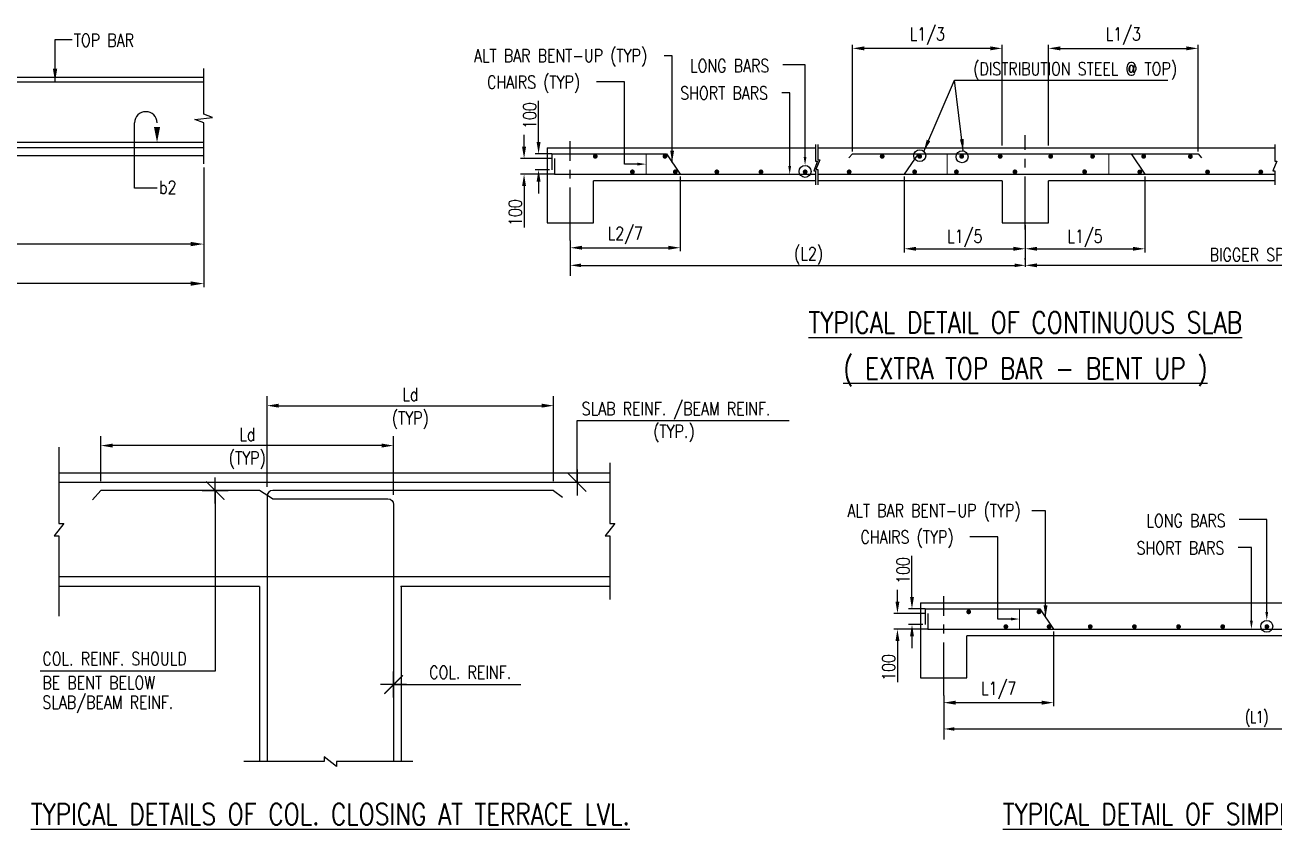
# Model space of a CAD drawing. Extents: x 455722 to 1142355, y -625363 to -272741.
# Drawn here: x 559522 to 585997, y -305843 to -288814 of the extents above; entities that cross this region are included whole.
import ezdxf
from ezdxf.enums import TextEntityAlignment as Align

# ---------------------------------------------------------------- set-up
doc = ezdxf.new("R2010")
doc.units = 0
doc.header["$LTSCALE"] = 500
doc.header["$MEASUREMENT"] = 0
doc.linetypes.add('CENTER2', pattern=[1.125, 0.75, -0.125, 0.125, -0.125])
doc.layers.get('DEFPOINTS').update_dxf_attribs({"color": 4})
for name, color, linetype in [('BRAKE LINE', 8, 'Continuous'), ('CENTERLINE', 8, 'CENTER2'), ('DIM', 5, 'Continuous'), ('dimention', 7, 'Continuous'), ('hat', 8, 'Continuous'), ('other', 5, 'Continuous'), ('S-CONCRET LINE', 4, 'Continuous'), ('S-REINFORCEMENT', 6, 'Continuous'), ('S-SCHEDULE', 2, 'Continuous'), ('S-TEXT-1', 4, 'Continuous'), ('S-TITLE', 6, 'Continuous'), ('TXT', 4, 'Continuous')]:
    doc.layers.add(name, color=color, linetype=linetype)
doc.layers.add('LINE', color=253, linetype='Continuous', lineweight=18)
doc.styles.add('ROMANS', font='r.shx', dxfattribs={"width": 0.8, "height": 275, "bigfont": 'bigfont.shx'})
doc.styles.add('ROMENT', font='r.shx', dxfattribs={"bigfont": 'bigfont.shx'})
doc.dimstyles.new('5', dxfattribs={"dimtxt": 250, "dimasz": 250, "dimexe": 60, "dimexo": 60, "dimgap": 150, "dimtad": 1, "dimdec": 0, "dimlfac": 0.2, "dimzin": 0, "dimdsep": 46, "dimtxsty": 'ROMANS', "dimcen": -250, "dimclrd": 5, "dimclre": 5, "dimclrt": 4, "dimadec": 0, "dimazin": 0, "dimtfac": 1, "dimtdec": 0, "dimtix": 1, "dimtofl": 0, "dimtmove": 2, "dimatfit": 3, "dimfxl": 0, "dimtolj": 1, "dimtzin": 0, "dimarcsym": 0})
doc.dimstyles.new('Copy of INT2TIMES', dxfattribs={"dimtxt": 300, "dimasz": 275, "dimexe": 75, "dimexo": 75, "dimgap": 40, "dimtad": 1, "dimdec": 0, "dimlfac": 0.5, "dimrnd": 5, "dimzin": 0, "dimdsep": 46, "dimtxsty": 'ROMANS', "dimcen": -1, "dimclrd": 5, "dimclre": 5, "dimclrt": 4, "dimadec": 0, "dimazin": 0, "dimtfac": 1, "dimtdec": 0, "dimtix": 1, "dimtofl": 0, "dimtmove": 2, "dimatfit": 3, "dimfxl": 0, "dimtolj": 1, "dimtzin": 0, "dimarcsym": 0})
doc.dimstyles.new('Copy(2) of Standard', dxfattribs={"dimtxt": 300, "dimasz": 250, "dimexe": 75, "dimexo": 50, "dimgap": 50, "dimtad": 1, "dimdec": 0, "dimrnd": 5, "dimzin": 0, "dimdsep": 46, "dimtxsty": 'ROMANS', "dimcen": 0, "dimclrd": 5, "dimclre": 5, "dimclrt": 4, "dimadec": 0, "dimazin": 0, "dimtfac": 1, "dimtdec": 0, "dimtofl": 0, "dimtmove": 0, "dimatfit": 3, "dimfxl": 0, "dimtolj": 1, "dimtzin": 0, "dimarcsym": 0})
doc.dimstyles.new('dim25', dxfattribs={"dimtxt": 250, "dimasz": 250, "dimexe": 200, "dimexo": 200, "dimgap": 100, "dimtad": 1, "dimdec": 0, "dimlfac": 0.25, "dimzin": 0, "dimdsep": 46, "dimtxsty": 'ROMANS', "dimcen": 0, "dimclrd": 5, "dimclre": 5, "dimclrt": 4, "dimadec": 0, "dimazin": 0, "dimtfac": 1, "dimtdec": 0, "dimtix": 1, "dimtofl": 0, "dimtmove": 2, "dimatfit": 3, "dimfxl": 0, "dimtolj": 1, "dimtzin": 0, "dimlwd": -1, "dimlwe": -1, "dimarcsym": 0})
doc.dimstyles.new('INT$7', dxfattribs={"dimtxt": 9, "dimasz": 8, "dimexe": 8, "dimexo": 3, "dimgap": 2, "dimtad": 1, "dimdec": 0, "dimzin": 0, "dimdsep": 46, "dimtxsty": 'ROMANS', "dimblk": 'DIMTICK', "dimcen": -0.25, "dimclrd": 5, "dimclre": 5, "dimclrt": 4, "dimadec": 0, "dimazin": 0, "dimtfac": 1, "dimtdec": 0, "dimtix": 1, "dimtofl": 0, "dimtmove": 2, "dimatfit": 3, "dimldrblk": 'DIMTICK', "dimfxl": 0, "dimtolj": 1, "dimtzin": 0, "dimarcsym": 0})
doc.dimstyles.new('INT1', dxfattribs={"dimtxt": 250, "dimasz": 250, "dimexe": 150, "dimexo": 60, "dimgap": 75, "dimtad": 1, "dimdec": 0, "dimzin": 0, "dimdsep": 46, "dimtxsty": 'ROMANS', "dimcen": -250, "dimclrd": 5, "dimclre": 5, "dimclrt": 4, "dimadec": 0, "dimazin": 0, "dimtfac": 1, "dimtdec": 0, "dimtix": 1, "dimtofl": 0, "dimtmove": 2, "dimatfit": 3, "dimfxl": 0, "dimtolj": 1, "dimtzin": 0, "dimarcsym": 0})

# ---------------------------------------------------------------- blocks, each defined once
blk = doc.blocks.new('*D22')
at = {"layer": 'DEFPOINTS', "color": 0, "ltscale": 2, "transparency": 16777216}
for p in [(553437, -291575), (563308, -291757), (553437, -293454)]:
    blk.add_point(p, dxfattribs=at)
at = {"layer": 'DIM', "color": 5, "lineweight": -2, "ltscale": 2, "transparency": 16777216}
for p, q in [((553437, -291650), (553437, -293529)), ((563308, -291832), (563308, -293529)), ((563033, -293454), (553712, -293454))]:
    blk.add_line(p, q, dxfattribs=at)
at = {"layer": 'DIM', "color": 5, "ltscale": 2, "transparency": 16777216}
for points in [[(553712, -293408), (553712, -293499), (553437, -293454)], [(563033, -293408), (563033, -293499), (563308, -293454)]]:
    blk.add_solid(points, dxfattribs=at)
at = {"layer": 'DIM', "color": 4, "ltscale": 2, "transparency": 16777216, "insert": (558373, -293276), "char_height": 275, "attachment_point": 5, "style": 'ROMANS'}
blk.add_mtext('\\A1;STIRRUPS', dxfattribs=at)
blk = doc.blocks.new('*D23')
at = {"layer": 'DEFPOINTS', "color": 0, "ltscale": 2, "transparency": 16777216}
for p in [(563308, -291757), (552884, -293454), (552884, -294291)]:
    blk.add_point(p, dxfattribs=at)
at = {"layer": 'DIM', "color": 5, "lineweight": -2, "ltscale": 2, "transparency": 16777216}
for p, q in [((563308, -291832), (563308, -294366)), ((552884, -293529), (552884, -294366)), ((563033, -294291), (553159, -294291))]:
    blk.add_line(p, q, dxfattribs=at)
at = {"layer": 'DIM', "color": 5, "ltscale": 2, "transparency": 16777216}
for points in [[(553159, -294245), (553159, -294337), (552884, -294291)], [(563033, -294245), (563033, -294337), (563308, -294291)]]:
    blk.add_solid(points, dxfattribs=at)
at = {"layer": 'DIM', "color": 4, "ltscale": 2, "transparency": 16777216, "insert": (558096, -294114), "char_height": 275, "attachment_point": 5, "style": 'ROMANS'}
blk.add_mtext('\\A1;L3', dxfattribs=at)
blk = doc.blocks.new('*D52')
at = {"layer": 'DEFPOINTS', "color": 0, "transparency": 16777216}
for p in [(590417, -293343), (580708, -293934), (590417, -293904)]:
    blk.add_point(p, dxfattribs=at)
at = {"layer": 'DIM', "color": 5, "lineweight": -2, "transparency": 16777216}
for p, q in [((590417, -293493), (590417, -294054)), ((580708, -293784), (580708, -293754)), ((580958, -293904), (590167, -293904))]:
    blk.add_line(p, q, dxfattribs=at)
at = {"layer": 'DIM', "color": 5, "transparency": 16777216}
for points in [[(580958, -293863), (580958, -293946), (580708, -293904)], [(590167, -293863), (590167, -293946), (590417, -293904)]]:
    blk.add_solid(points, dxfattribs=at)
blk = doc.blocks.new('*D53')
at = {"layer": 'DEFPOINTS', "color": 0, "linetype": 'ByBlock', "transparency": 16777216}
for p in [(584367, -289309), (581199, -291416), (584367, -291545)]:
    blk.add_point(p, dxfattribs=at)
at = {"layer": 'TXT', "color": 5, "linetype": 'ByBlock', "lineweight": -2, "transparency": 16777216}
for p, q in [((581199, -291366), (581199, -289234)), ((584367, -291495), (584367, -289234))]:
    blk.add_line(p, q, dxfattribs=at)
at = {"layer": 'TXT', "color": 5, "lineweight": -2, "transparency": 16777216}
blk.add_line((581449, -289309), (584117, -289309), dxfattribs=at)
at = {"layer": 'TXT', "color": 5, "linetype": 'ByBlock', "transparency": 16777216}
for points in [[(581449, -289267), (581449, -289351), (581199, -289309)], [(584117, -289267), (584117, -289351), (584367, -289309)]]:
    blk.add_solid(points, dxfattribs=at)
at = {"layer": 'TXT', "color": 4, "linetype": 'ByBlock', "transparency": 16777216, "insert": (582783, -289049), "char_height": 275, "attachment_point": 5, "style": 'ROMANS'}
blk.add_mtext('\\A1;L1/3', dxfattribs=at)
blk = doc.blocks.new('*D54')
at = {"layer": 'DEFPOINTS', "color": 0, "transparency": 16777216}
for p in [(583240, -291976), (580708, -293006), (583240, -293554)]:
    blk.add_point(p, dxfattribs=at)
at = {"layer": 'DIM', "color": 5, "lineweight": -2, "transparency": 16777216}
for p, q in [((583240, -292026), (583240, -293629)), ((580708, -293056), (580708, -293629)), ((580958, -293554), (582990, -293554))]:
    blk.add_line(p, q, dxfattribs=at)
at = {"layer": 'DIM', "color": 5, "transparency": 16777216}
for points in [[(580958, -293512), (580958, -293595), (580708, -293554)], [(582990, -293512), (582990, -293595), (583240, -293554)]]:
    blk.add_solid(points, dxfattribs=at)
at = {"layer": 'DIM', "color": 4, "transparency": 16777216, "insert": (581974, -293334), "char_height": 275, "attachment_point": 5, "style": 'ROMANS'}
blk.add_mtext('\\A1;L1/5', dxfattribs=at)
blk = doc.blocks.new('*D55')
at = {"layer": 'DEFPOINTS', "color": 0, "transparency": 16777216}
for p in [(578145, -291976), (580708, -293006), (580708, -293554)]:
    blk.add_point(p, dxfattribs=at)
at = {"layer": 'DIM', "color": 5, "lineweight": -2, "transparency": 16777216}
for p, q in [((578145, -292026), (578145, -293629)), ((580708, -293056), (580708, -293629)), ((578395, -293554), (580458, -293554))]:
    blk.add_line(p, q, dxfattribs=at)
at = {"layer": 'DIM', "color": 5, "transparency": 16777216}
for points in [[(578395, -293512), (578395, -293595), (578145, -293554)], [(580458, -293512), (580458, -293595), (580708, -293554)]]:
    blk.add_solid(points, dxfattribs=at)
at = {"layer": 'DIM', "color": 4, "transparency": 16777216, "insert": (579426, -293334), "char_height": 275, "attachment_point": 5, "style": 'ROMANS'}
blk.add_mtext('\\A1;L1/5', dxfattribs=at)
blk = doc.blocks.new('*D56')
at = {"layer": 'DEFPOINTS', "color": 0, "transparency": 16777216}
for p in [(573399, -291976), (571072, -293376), (573399, -293532)]:
    blk.add_point(p, dxfattribs=at)
at = {"layer": 'DIM', "color": 5, "lineweight": -2, "transparency": 16777216}
for p, q in [((573399, -292026), (573399, -293607)), ((571072, -293426), (571072, -293607)), ((571322, -293532), (573149, -293532))]:
    blk.add_line(p, q, dxfattribs=at)
at = {"layer": 'DIM', "color": 5, "transparency": 16777216}
for points in [[(571322, -293490), (571322, -293573), (571072, -293532)], [(573149, -293490), (573149, -293573), (573399, -293532)]]:
    blk.add_solid(points, dxfattribs=at)
at = {"layer": 'DIM', "color": 4, "transparency": 16777216, "insert": (572235, -293272), "char_height": 275, "attachment_point": 5, "style": 'ROMANS'}
blk.add_mtext('\\A1;L2/7', dxfattribs=at)
blk = doc.blocks.new('*D57')
at = {"layer": 'DEFPOINTS', "color": 0, "linetype": 'ByBlock', "transparency": 16777216}
for p in [(577048, -289309), (580216, -291416), (577048, -291545)]:
    blk.add_point(p, dxfattribs=at)
at = {"layer": 'TXT', "color": 5, "linetype": 'ByBlock', "lineweight": -2, "transparency": 16777216}
for p, q in [((577048, -291495), (577048, -289234)), ((580216, -291366), (580216, -289234))]:
    blk.add_line(p, q, dxfattribs=at)
at = {"layer": 'TXT', "color": 5, "lineweight": -2, "transparency": 16777216}
blk.add_line((579966, -289309), (577298, -289309), dxfattribs=at)
at = {"layer": 'TXT', "color": 5, "linetype": 'ByBlock', "transparency": 16777216}
for points in [[(577298, -289267), (577298, -289351), (577048, -289309)], [(579966, -289267), (579966, -289351), (580216, -289309)]]:
    blk.add_solid(points, dxfattribs=at)
at = {"layer": 'TXT', "color": 4, "linetype": 'ByBlock', "transparency": 16777216, "insert": (578632, -289049), "char_height": 275, "attachment_point": 5, "style": 'ROMANS'}
blk.add_mtext('\\A1;L1/3', dxfattribs=at)
blk = doc.blocks.new('*D61')
at = {"layer": 'DEFPOINTS', "color": 0, "linetype": 'ByBlock', "transparency": 16777216}
for p in [(570400, -291545), (570727, -291545), (570682, -291880)]:
    blk.add_point(p, dxfattribs=at)
at = {"layer": 'TXT', "color": 5, "linetype": 'ByBlock', "lineweight": -2, "transparency": 16777216}
for p, q in [((570400, -291295), (570400, -290421)), ((570677, -291545), (570325, -291545)), ((570632, -291880), (570325, -291880)), ((570400, -292130), (570400, -292380))]:
    blk.add_line(p, q, dxfattribs=at)
at = {"layer": 'TXT', "color": 5, "linetype": 'ByBlock', "transparency": 16777216}
for points in [[(570358, -291295), (570441, -291295), (570400, -291545)], [(570358, -292130), (570441, -292130), (570400, -291880)]]:
    blk.add_solid(points, dxfattribs=at)
at = {"layer": 'TXT', "color": 4, "linetype": 'ByBlock', "transparency": 16777216, "insert": (570212, -290733), "char_height": 275, "attachment_point": 5, "rotation": 90, "style": 'ROMANS'}
blk.add_mtext('\\A1;100', dxfattribs=at)
blk = doc.blocks.new('*D62')
at = {"layer": 'DEFPOINTS', "color": 0, "transparency": 16777216}
for p in [(570734, -291641), (570092, -291976), (570779, -291976)]:
    blk.add_point(p, dxfattribs=at)
at = {"layer": 'DIM', "color": 5, "lineweight": -2, "transparency": 16777216}
for p, q in [((570092, -291391), (570092, -291141)), ((570684, -291641), (570017, -291641)), ((570729, -291976), (570017, -291976)), ((570092, -292226), (570092, -293100))]:
    blk.add_line(p, q, dxfattribs=at)
at = {"layer": 'DIM', "color": 5, "transparency": 16777216}
for points in [[(570050, -291391), (570134, -291391), (570092, -291641)], [(570050, -292226), (570134, -292226), (570092, -291976)]]:
    blk.add_solid(points, dxfattribs=at)
at = {"layer": 'DIM', "color": 4, "transparency": 16777216, "insert": (569904, -292788), "char_height": 275, "attachment_point": 5, "rotation": 90, "style": 'ROMANS'}
blk.add_mtext('\\A1;100', dxfattribs=at)
blk = doc.blocks.new('*D63')
at = {"layer": 'DEFPOINTS', "color": 0, "transparency": 16777216}
for p in [(581307, -301611), (578980, -303011), (581307, -303167)]:
    blk.add_point(p, dxfattribs=at)
at = {"layer": 'DIM', "color": 5, "lineweight": -2, "transparency": 16777216}
for p, q in [((581307, -301661), (581307, -303242)), ((578980, -303061), (578980, -303242)), ((579230, -303167), (581057, -303167))]:
    blk.add_line(p, q, dxfattribs=at)
at = {"layer": 'DIM', "color": 5, "transparency": 16777216}
for points in [[(579230, -303125), (579230, -303209), (578980, -303167)], [(581057, -303125), (581057, -303209), (581307, -303167)]]:
    blk.add_solid(points, dxfattribs=at)
at = {"layer": 'DIM', "color": 4, "transparency": 16777216, "insert": (580144, -302908), "char_height": 275, "attachment_point": 5, "style": 'ROMANS'}
blk.add_mtext('\\A1;L1/7', dxfattribs=at)
blk = doc.blocks.new('*D64')
at = {"layer": 'DEFPOINTS', "color": 0, "transparency": 16777216}
for p in [(578308, -301180), (578636, -301180), (578591, -301515)]:
    blk.add_point(p, dxfattribs=at)
at = {"layer": 'DIM', "color": 5, "lineweight": -2, "transparency": 16777216}
for p, q in [((578308, -300930), (578308, -300056)), ((578586, -301180), (578233, -301180)), ((578541, -301515), (578233, -301515)), ((578308, -301765), (578308, -302015))]:
    blk.add_line(p, q, dxfattribs=at)
at = {"layer": 'DIM', "color": 5, "transparency": 16777216}
for points in [[(578267, -300930), (578350, -300930), (578308, -301180)], [(578267, -301765), (578350, -301765), (578308, -301515)]]:
    blk.add_solid(points, dxfattribs=at)
at = {"layer": 'DIM', "color": 4, "transparency": 16777216, "insert": (578121, -300368), "char_height": 275, "attachment_point": 5, "rotation": 90, "style": 'ROMANS'}
blk.add_mtext('\\A1;100', dxfattribs=at)
blk = doc.blocks.new('*D65')
at = {"layer": 'DEFPOINTS', "color": 0, "transparency": 16777216}
for p in [(578643, -301277), (578000, -301611), (578688, -301611)]:
    blk.add_point(p, dxfattribs=at)
at = {"layer": 'DIM', "color": 5, "lineweight": -2, "transparency": 16777216}
for p, q in [((578000, -301027), (578000, -300777)), ((578593, -301277), (577925, -301277)), ((578638, -301611), (577925, -301611)), ((578000, -301861), (578000, -302735))]:
    blk.add_line(p, q, dxfattribs=at)
at = {"layer": 'DIM', "color": 5, "transparency": 16777216}
for points in [[(577959, -301027), (578042, -301027), (578000, -301277)], [(577959, -301861), (578042, -301861), (578000, -301611)]]:
    blk.add_solid(points, dxfattribs=at)
at = {"layer": 'DIM', "color": 4, "transparency": 16777216, "insert": (577813, -302423), "char_height": 275, "attachment_point": 5, "rotation": 90, "style": 'ROMANS'}
blk.add_mtext('\\A1;100', dxfattribs=at)
blk = doc.blocks.new('DIMTICK')
for p, q in [((0, 1), (0, -1)), ((-1, 0), (1, 0))]:
    blk.add_line(p, q)
at = {"color": 2, "const_width": 0.1}
blk.add_lwpolyline([(0.707, 0.707), (-0.707, -0.707)], dxfattribs=at)
blk = doc.blocks.new('*D169')
at = {"layer": 'DEFPOINTS', "color": 0, "transparency": 16777216}
for p in [(561130, -297722), (561130, -298674), (567328, -298967)]:
    blk.add_point(p, dxfattribs=at)
at = {"layer": 'DIM', "color": 5, "transparency": 16777216}
for p, q in [((561130, -298474), (561130, -297522)), ((567328, -298767), (567328, -297522)), ((567078, -297722), (561380, -297722))]:
    blk.add_line(p, q, dxfattribs=at)
for points in [[(561380, -297680), (561380, -297764), (561130, -297722)], [(567078, -297680), (567078, -297764), (567328, -297722)]]:
    blk.add_solid(points, dxfattribs=at)
at = {"layer": 'DIM', "color": 4, "transparency": 16777216, "char_height": 275, "attachment_point": 5, "style": 'ROMANS'}
for s, insert in [('\\A1;Ld', (564229, -297485)), ('\\A1;(TYP)', (564229, -298032))]:
    blk.add_mtext(s, dxfattribs=dict(at, insert=insert))
blk = doc.blocks.new('*D170')
at = {"layer": 'DEFPOINTS', "color": 0, "transparency": 16777216}
for p in [(570717, -296877), (564648, -298794), (570717, -298674)]:
    blk.add_point(p, dxfattribs=at)
at = {"layer": 'DIM', "color": 5, "transparency": 16777216}
for p, q in [((564648, -298594), (564648, -296677)), ((570717, -298474), (570717, -296677)), ((564898, -296877), (570467, -296877))]:
    blk.add_line(p, q, dxfattribs=at)
for points in [[(564898, -296835), (564898, -296918), (564648, -296877)], [(570467, -296835), (570467, -296918), (570717, -296877)]]:
    blk.add_solid(points, dxfattribs=at)
at = {"layer": 'DIM', "color": 4, "transparency": 16777216, "char_height": 275, "attachment_point": 5, "style": 'ROMANS'}
for s, insert in [('\\A1;Ld', (567682, -296639)), ('\\A1;(TYP)', (567682, -297186))]:
    blk.add_mtext(s, dxfattribs=dict(at, insert=insert))

msp = doc.modelspace()

# ---------------------------------------------------------------- linework, layer by layer
at = {"layer": 'BRAKE LINE', "ltscale": 2, "elevation": 0}
for points in [[(563307.719, -291756.69), (563307.719, -290886.747), (563122.068, -290814.512), (563493.371, -290773.236), (563307.719, -290701.001), (563307.719, -289731.725)], [(560240.486, -297757.292), (560240.486, -299373.298), (560346.845, -299373.298), (560142.308, -299635.386), (560240.486, -299635.386), (560240.486, -301338.694)], [(571908.062, -298090.792), (571908.062, -299373.298), (572014.421, -299373.298), (571809.884, -299635.386), (571908.062, -299635.386), (571908.062, -300985.694)], [(567734.984, -304410.281), (566118.978, -304410.281), (566118.978, -304516.64), (565856.89, -304312.103), (565856.89, -304410.281), (564153.582, -304410.281)]]:
    msp.add_lwpolyline(points, dxfattribs=at)
at = {"layer": 'CENTERLINE', "ltscale": 3}
for p, q in [((580707.704, -293146.454), (580707.704, -291149.172)), ((571071.692, -293379.379), (571071.692, -291274.655)), ((578980.317, -303014.764), (578980.317, -300910.04))]:
    msp.add_line(p, q, dxfattribs=at)
at = {"layer": 'DEFPOINTS', "color": 0, "linetype": 'ByBlock'}
msp.add_point((564287.934, -298664.342), dxfattribs=at)
at = {"layer": 'DIM', "color": 5}
for p, q in [((576043.549, -289654.739), (575573.379, -289654.739)), ((572221.044, -290020.816), (571627.941, -290020.816)), ((575718.169, -290247.376), (575550.611, -290247.376)), ((572494.545, -291760.331), (572221.044, -291760.331)), ((585822.727, -299290.124), (585238.514, -299290.124)), ((580129.669, -299656.2), (579536.566, -299656.2)), ((585497.348, -299882.761), (585215.747, -299882.761)), ((580403.171, -301395.716), (580129.669, -301395.716))]:
    msp.add_line(p, q, dxfattribs=at)
at = {"layer": 'DIM'}
for p, q in [((576043.549, -291608.407), (576043.549, -289654.739)), ((572221.044, -291760.331), (572221.044, -290020.816)), ((575718.169, -291795.774), (575718.169, -290247.376)), ((580707.704, -293394.031), (580707.704, -293934.381)), ((571297.619, -293904.296), (580481.776, -293904.296)), ((585822.727, -301243.792), (585822.727, -299290.124)), ((580129.669, -301395.716), (580129.669, -299656.2)), ((585497.348, -301431.159), (585497.348, -299882.761)), ((579206.245, -303724.68), (592135.055, -303724.68))]:
    msp.add_line(p, q, dxfattribs=at)
at = {"layer": 'DIM', "ltscale": 2}
for p, q in [((561843.014, -292270.072), (561843.014, -290887.528)), ((562324.4, -292270.072), (561843.014, -292270.072))]:
    msp.add_line(p, q, dxfattribs=at)
at = {"layer": 'DIM', "ltscale": 2, "elevation": 0, "flags": 128}
msp.add_lwpolyline([(562318.49, -290887.528, 0, 0, 0), (562318.49, -291301.388, 0, 132.3, 0), (562318.49, -290970.858, 132.3, 132.3, 0)], format="xyseb", dxfattribs=at)
at = {"layer": 'DIM', "color": 8}
for points in [[(576265.825, -291343.031), (576265.825, -291696.119), (576306.495, -291696.119), (576226.803, -291901.807), (576265.825, -291901.807), (576265.825, -292199.031)], [(576312.325, -291342.982), (576312.325, -291666.619), (576352.995, -291666.619), (576273.303, -291872.307), (576312.325, -291872.307), (576312.325, -292198.798)], [(585992.825, -291343.031), (585992.825, -291696.119), (586033.495, -291696.119), (585953.803, -291901.807), (585992.825, -291901.807), (585992.825, -292199.031)]]:
    msp.add_lwpolyline(points, dxfattribs=at)
at = {"layer": 'DIM', "ltscale": 2}
msp.add_arc((562080.752, -290887.528), 237.738, 0, 180, dxfattribs=at)
at = {"layer": 'DIM'}
msp.add_solid([(580481.776, -293866.634), (580481.776, -293941.943), (580707.704, -293904.296)], dxfattribs=at)
at = {"layer": 'dimention', "color": 5, "linetype": 'ByBlock'}
for p, q in [((571071.692, -293379.379), (571071.692, -294130.211)), ((578980.317, -303014.764), (578980.317, -303950.596))]:
    msp.add_line(p, q, dxfattribs=at)
at = {"layer": 'dimention', "color": 5}
for points in [[(576013.502, -291608.407), (576073.583, -291608.407), (576043.549, -291788.666)], [(575688.126, -291798.26), (575748.216, -291798.26), (575718.169, -291978.528)], [(585792.68, -301243.792), (585852.761, -301243.792), (585822.727, -301424.051)], [(585467.304, -301431.159), (585527.394, -301431.159), (585497.348, -301611.426)]]:
    msp.add_solid(points, dxfattribs=at)
at = {"layer": 'dimention', "color": 5, "linetype": 'ByBlock'}
for points in [[(571297.619, -293866.634), (571297.619, -293941.943), (571071.692, -293904.296)], [(579206.245, -303687.018), (579206.245, -303762.328), (578980.317, -303724.68)]]:
    msp.add_solid(points, dxfattribs=at)
at = {"layer": 'hat'}
for centre in [(578472.368, -291582.04), (579369.28, -291605.426), (576043.549, -291915.103), (585822.727, -301550.488)]:
    msp.add_circle(centre, 126.431, dxfattribs=at)
at = {"layer": 'LINE'}
for p, q in [((572674.804, -291544.632), (572674.804, -291976.041)), ((579051.827, -291544.632), (579051.827, -291976.041)), ((582477.544, -291544.632), (582477.544, -291976.041)), ((580583.429, -301180.017), (580583.429, -301611.426))]:
    msp.add_line(p, q, dxfattribs=at)
at = {"layer": 'other'}
for points in [[(572494.545, -291730.299), (572494.545, -291790.378), (572674.804, -291760.331)], [(580403.171, -301365.684), (580403.171, -301425.762), (580583.429, -301395.716)]]:
    msp.add_solid(points, dxfattribs=at)
at = {"layer": 'S-CONCRET LINE', "color": 130}
for p, q in [((535933.012, -289920.768), (563307.719, -289920.768)), ((570580.436, -291416.332), (576265.825, -291416.332)), ((570580.436, -291416.332), (570580.436, -293005.976)), ((576312.325, -291416.332), (585992.825, -291416.332)), ((553264.312, -291574.518), (563307.719, -291574.518)), ((571562.939, -293005.976), (571562.939, -292117.647)), ((576265.825, -292117.647), (571562.939, -292117.647)), ((580216.033, -292117.647), (576312.325, -292117.647)), ((580216.033, -292117.647), (580216.033, -293005.976)), ((585992.825, -292117.647), (581198.536, -292117.647)), ((581198.536, -293005.976), (581198.536, -292117.647)), ((570580.436, -293005.976), (571562.939, -293005.976)), ((580216.033, -293005.976), (581198.536, -293005.976)), ((578489.062, -301051.717), (592851.815, -301051.717)), ((578489.062, -301051.717), (578489.062, -302641.36)), ((579471.564, -302641.36), (579471.564, -301753.032)), ((591869.312, -301753.032), (579471.564, -301753.032)), ((578489.062, -302641.36), (579471.564, -302641.36))]:
    msp.add_line(p, q, dxfattribs=at)
at = {"layer": 'S-CONCRET LINE', "color": 130, "linetype": 'Continuous'}
for p, q in [((571912.153, -298304.342), (560244.577, -298304.342)), ((564487.934, -300704.342), (560244.577, -300704.342)), ((564487.934, -300704.342), (564487.934, -304410.281)), ((567487.934, -300704.342), (567487.934, -304410.281)), ((571912.153, -300704.342), (567487.934, -300704.342))]:
    msp.add_line(p, q, dxfattribs=at)
msp.add_point((567487.934, -300704.342), dxfattribs=at)
at = {"layer": 'S-REINFORCEMENT'}
for p, q in [((536098.387, -290016.143), (563307.719, -290016.143)), ((555129.449, -291409.143), (563307.719, -291409.143)), ((570682.044, -291544.632), (573108.166, -291544.632)), ((570682.044, -291544.632), (570682.044, -291879.523)), ((570734.332, -291641.146), (570734.332, -291976.041)), ((573108.166, -291544.632), (573398.87, -291976.041)), ((577047.905, -291544.632), (576971.82, -291626.157)), ((577047.905, -291544.632), (584366.846, -291544.632)), ((578435.546, -291544.632), (578144.849, -291976.041)), ((582949.538, -291544.632), (583240.243, -291976.041)), ((584366.846, -291544.632), (584442.932, -291626.157)), ((570734.332, -291976.041), (576265.825, -291976.041)), ((576312.325, -291976.041), (585992.825, -291976.041)), ((578590.67, -301180.017), (581016.792, -301180.017)), ((578590.67, -301180.017), (578590.67, -301514.908)), ((578642.957, -301276.53), (578642.957, -301611.426)), ((581016.792, -301180.017), (581307.496, -301611.426)), ((578642.957, -301611.426), (592697.919, -301611.426))]:
    msp.add_line(p, q, dxfattribs=at)
at = {"layer": 'S-REINFORCEMENT', "linetype": 'Continuous'}
for p, q in [((555287.255, -291298.893), (563307.719, -291298.893)), ((571912.153, -298504.342), (560244.577, -298504.342)), ((561130.308, -298674.11), (560951.347, -298871.921)), ((564487.934, -298674.11), (561130.308, -298674.11)), ((564764.472, -298846.688), (564487.934, -298674.11)), ((570717.028, -298674.11), (570905.068, -298812.882)), ((571912.153, -300504.342), (560244.577, -300504.342))]:
    msp.add_line(p, q, dxfattribs=at)
at = {"layer": 'S-REINFORCEMENT', "const_width": 50.698}
for points in [[(571574.868, -291595.448, 1), (571625.559, -291595.448, 1)], [(573050.712, -291595.542, 1), (573101.404, -291595.542, 1)], [(577652.232, -291596.17, 1), (577702.924, -291596.17, 1)], [(578444.294, -291596.343, 1), (578494.995, -291596.343, 1)], [(579335.445, -291595.843, 1), (579386.137, -291595.843, 1)], [(580150.858, -291595.843, 1), (580201.55, -291595.843, 1)], [(581271.463, -291595.843, -1), (581220.771, -291595.843, -1)], [(582158.114, -291596.343, -1), (582107.413, -291596.343, -1)], [(583240.614, -291596.343, -1), (583189.913, -291596.343, -1)], [(584179.001, -291598.843, 1), (584229.692, -291598.843, 1)], [(572362.356, -291924.16, 1), (572413.047, -291924.16, 1)], [(573320.344, -291924.16, -1), (573269.64, -291924.16, -1)], [(574200.387, -291924.16, -1), (574149.684, -291924.16, -1)], [(575135.664, -291924.16, -1), (575084.96, -291924.16, -1)], [(576070.94, -291924.16, -1), (576020.236, -291924.16, -1)], [(576951.97, -291924.16, 1), (577002.662, -291924.16, 1)], [(578337.598, -291924.16, 1), (578388.29, -291924.16, 1)], [(579224.743, -291924.16, 1), (579275.443, -291924.16, 1)], [(580463.712, -291924.16, 1), (580514.404, -291924.16, 1)], [(581938.453, -291921.674, 1), (581989.145, -291921.674, 1)], [(583107.875, -291925.162, 1), (583158.566, -291925.162, 1)], [(584542.384, -291925.162, 1), (584593.076, -291925.162, 1)], [(585670.373, -291925.162, 1), (585721.065, -291925.162, 1)]]:
    msp.add_lwpolyline(points, format="xyb", close=True, dxfattribs=at)
at = {"layer": 'S-REINFORCEMENT', "linetype": 'Continuous', "elevation": 0}
for points in [[(570717.028, -298674.11), (564767.934, -298674.11, 0.414213562), (564647.934, -298794.11), (564647.934, -304410.281)], [(564764.472, -298846.688), (567207.934, -298846.688, -0.414213562), (567327.934, -298966.688), (567327.934, -304410.281)]]:
    msp.add_lwpolyline(points, format="xyb", dxfattribs=at)
at = {"layer": 'S-REINFORCEMENT', "const_width": 50.698, "elevation": 0}
for points in [[(579483.493, -301243.661, 1), (579534.185, -301243.661, 1)], [(580971.246, -301243.661, 1), (581021.938, -301243.661, 1)], [(580270.981, -301557.059, 1), (580321.673, -301557.059, 1)], [(581238.762, -301557.059, -1), (581188.058, -301557.059, -1)], [(582109.013, -301557.059, -1), (582058.31, -301557.059, -1)], [(583044.289, -301557.059, -1), (582993.586, -301557.059, -1)], [(583979.566, -301557.059, -1), (583928.862, -301557.059, -1)], [(584914.842, -301557.059, -1), (584864.138, -301557.059, -1)], [(585850.118, -301557.059, -1), (585799.415, -301557.059, -1)]]:
    msp.add_lwpolyline(points, format="xyb", close=True, dxfattribs=at)

# ---------------------------------------------------------------- texts
at = {"layer": 'S-SCHEDULE', "color": 4, "style": 'ROMANS', "width": 0.7}
msp.add_text(' (L1)', height=250, dxfattribs=at).set_placement((585548.179, -303487.965), align=Align.MIDDLE)
at = {"layer": 'S-TEXT-1', "style": 'ROMENT', "width": 0.8}
for s, p in [('TOP BAR', (560556.282, -289273.988)), ('b2', (562363.167, -292387.131)), ('SLAB REINF. /BEAM REINF. ', (571311.893, -297079.691)), ('(TYP.)', (572826.654, -297559.409)), ('COL. REINF. SHOULD', (559890.156, -302375.887)), ('COL. REINF.', (568083.32, -302663.828)), ('BE BENT BELOW ', (559890.156, -302883.78)), ('SLAB/BEAM REINF.', (559890.156, -303297.783))]:
    msp.add_text(s, height=275, dxfattribs=at).set_placement(p)
at = {"layer": 'S-TEXT-1', "linetype": 'ByBlock', "style": 'ROMANS', "width": 0.8}
for s, p in [('ALT BAR BENT-UP (TYP)', (570864.753, -289481.712)), ('(DISTRIBUTION STEEL @ TOP)', (581762.329, -289761.753)), (' (L2)', (576042.053, -293675.702)), ('BIGGER SPAN (L1)', (585973.553, -293699.915)), ('ALT BAR BENT-UP (TYP)', (578773.379, -299117.097))]:
    msp.add_text(s, height=275, dxfattribs=at).set_placement(p, align=Align.MIDDLE)
for s, p in [('LONG BARS', (573607.008, -289678.472)), ('CHAIRS (TYP)', (569308.035, -290024.586)), ('SHORT BARS', (573400.524, -290255.749)), ('CHAIRS (TYP)', (577216.66, -299659.971))]:
    msp.add_text(s, height=275, dxfattribs=at).set_placement(p, align=Align.MIDDLE_LEFT)
at = {"layer": 'S-TEXT-1', "style": 'ROMENT', "width": 0.8}
for s, p in [('LONG BARS', (583272.144, -299313.857)), ('SHORT BARS', (583065.66, -299891.134))]:
    msp.add_text(s, height=275, dxfattribs=at).set_placement(p, align=Align.MIDDLE_LEFT)
at = {"layer": 'S-TITLE', "style": 'ROMANS', "width": 0.8}
for s, p in [('%%UTYPICAL DETAIL OF CONTINUOUS SLAB', (580707.704, -295115.778)), ('%%U( EXTRA TOP BAR - BENT UP )', (580707.704, -296087.512)), ('%%UTYPICAL DETAILS OF COL. CLOSING AT TERRACE LVL.', (565987.934, -305528.298)), ('%%UTYPICAL DETAIL OF SIMPLY SUPPORTED SLAB', (585670.438, -305528.298))]:
    msp.add_text(s, height=450, dxfattribs=at).set_placement(p, align=Align.MIDDLE_CENTER)

# ---------------------------------------------------------------- dimensions: what is measured, and where the dimension line sits
at = {"layer": 'DIM'}
for base, p1, p2, picture, middle in [((570091.846, -291976.036), (570734.332, -291641.146), (570779.396, -291976.036), '*D62', (569904.346, -292787.941)), ((578308.353, -301180.017), (578590.67, -301514.908), (578635.735, -301180.017), '*D64', (578120.853, -300368.112)), ((578000.472, -301611.421), (578642.957, -301276.53), (578688.022, -301611.421), '*D65', (577812.972, -302423.326))]:
    dim = msp.add_linear_dim(base=base, p1=p1, p2=p2, angle=90, text='100', dimstyle='Copy(2) of Standard', dxfattribs=at)
    dim.commit()
    dim.dimension.update_dxf_attribs({"geometry": picture, "text_midpoint": middle})
at = {"layer": 'DIM', "ltscale": 2}
for base, p2, text, picture, middle in [((553437.329, -293453.641), (553437.329, -291574.518), 'STIRRUPS', '*D22', (558372.524, -293276.141)), ((552883.949, -294291.175), (552883.949, -293453.641), 'L3', '*D23', (558095.834, -294113.675))]:
    dim = msp.add_linear_dim(base=base, p1=(563307.719, -291756.69), p2=p2, angle=180, text=text, dimstyle='Copy of INT2TIMES', dxfattribs=at)
    dim.commit()
    dim.dimension.update_dxf_attribs({"geometry": picture, "text_midpoint": middle})
at = {"layer": 'DIM'}
for base, p1, p2, text, dimstyle, override, picture, middle in [((573398.87, -293531.739), (571071.692, -293375.662), (573398.87, -291976.041), 'L2/7', 'Copy(2) of Standard', {"dimfxl": 60}, '*D56', (572235.281, -293272.215)), ((580707.704, -293553.68), (578144.849, -291976.041), (580707.704, -293005.976), 'L1/5', 'Copy(2) of Standard', {"dimgap": 10, "dimfxl": 60}, '*D55', (579426.277, -293334.157)), ((583240.243, -293553.68), (580707.704, -293005.976), (583240.243, -291976.041), 'L1/5', 'Copy(2) of Standard', {"dimgap": 10, "dimfxl": 60}, '*D54', (581973.974, -293334.157)), ((590417.383, -293904.296), (580707.704, -293934.381), (590417.383, -293342.954), ' ', 'INT1', {"dimexo": 150, "dimlfac": 0.25}, '*D52', (585562.543, -293904.296)), ((581307.496, -303167.124), (578980.317, -303011.046), (581307.496, -301611.426), 'L1/7', 'Copy(2) of Standard', {"dimfxl": 60}, '*D63', (580143.907, -302907.6))]:
    dim = msp.add_linear_dim(base=base, p1=p1, p2=p2, text=text, dimstyle=dimstyle, override=override, dxfattribs=at)
    dim.commit()
    dim.dimension.update_dxf_attribs({"geometry": picture, "text_midpoint": middle})
for base, p1, p2, picture, middle in [((570717.028, -296876.624), (564647.934, -298794.11), (570717.028, -298674.11), '*D170', (567682.481, -296876.624)), ((561130.308, -297722.124), (567327.934, -298966.688), (561130.308, -298674.11), '*D169', (564229.121, -297722.124))]:
    dim = msp.add_linear_dim(base=base, p1=p1, p2=p2, text='Ld\\X(TYP)', dimstyle='dim25', dxfattribs=at)
    dim.commit()
    dim.dimension.update_dxf_attribs({"geometry": picture, "text_midpoint": middle})
at = {"layer": 'TXT', "linetype": 'ByBlock'}
for base, p1, p2, picture, middle in [((577047.905, -289309.006), (580216.033, -291416.332), (577047.905, -291544.632), '*D57', (578631.969, -289049.482)), ((584366.846, -289309.006), (581198.536, -291416.332), (584366.846, -291544.632), '*D53', (582782.691, -289049.482))]:
    dim = msp.add_linear_dim(base=base, p1=p1, p2=p2, text='L1/3', dimstyle='Copy(2) of Standard', override={"dimfxl": 60}, dxfattribs=at)
    dim.commit()
    dim.dimension.update_dxf_attribs({"geometry": picture, "text_midpoint": middle})
dim = msp.add_linear_dim(base=(570399.728, -291544.632), p1=(570682.044, -291879.523), p2=(570727.109, -291544.632), angle=90, text='100', dimstyle='Copy(2) of Standard', dxfattribs=at)
dim.commit()
dim.dimension.update_dxf_attribs({"geometry": '*D61', "text_midpoint": (570212.228, -290732.728)})

# ---------------------------------------------------------------- leaders
at = {"layer": 'DIM', "ltscale": 2}
msp.add_leader([(560159.029, -290016.143), (560159.029, -289118.388), (560523.904, -289118.388)], dimstyle='Copy of INT2TIMES', dxfattribs=at)
at = {"layer": 'DIM'}
for points, dimstyle, override in [([(573228.364, -291723.008), (573228.364, -289466.258), (573061.846, -289466.258)], 'Copy(2) of Standard', {"dimgap": 10, "dimtad": 0, "dimfxl": 60}), ([(571215.799, -298504.342), (571215.799, -297191.494), (575708.496, -297191.494)], 'INT$7', {"dimasz": 275, "dimgap": 2, "dimtad": 0, "dimfxl": 0.18}), ([(563551.164, -298674.11), (563551.164, -302499.74), (559840.593, -302499.74)], 'INT$7', {"dimasz": 275, "dimtad": 0, "dimfxl": 0.18}), ([(581136.99, -301358.393), (581136.99, -299101.643), (580845.368, -299101.643)], 'Copy(2) of Standard', {"dimgap": 10, "dimtad": 0, "dimfxl": 60}), ([(567327.934, -302783.35), (570024.998, -302783.35)], 'INT$7', {"dimasz": 275, "dimtad": 0, "dimfxl": 0.18})]:
    msp.add_leader(points, dimstyle=dimstyle, override=override, dxfattribs=at)
at = {"layer": 'DIM', "color": 5}
for points in [[(578559.004, -291489.958), (579208.927, -289981.607), (583723.417, -289981.607)], [(579393.689, -291481.373), (579208.927, -289981.607)]]:
    msp.add_leader(points, dimstyle='5', dxfattribs=at)

doc.saveas('drawing.dxf')
